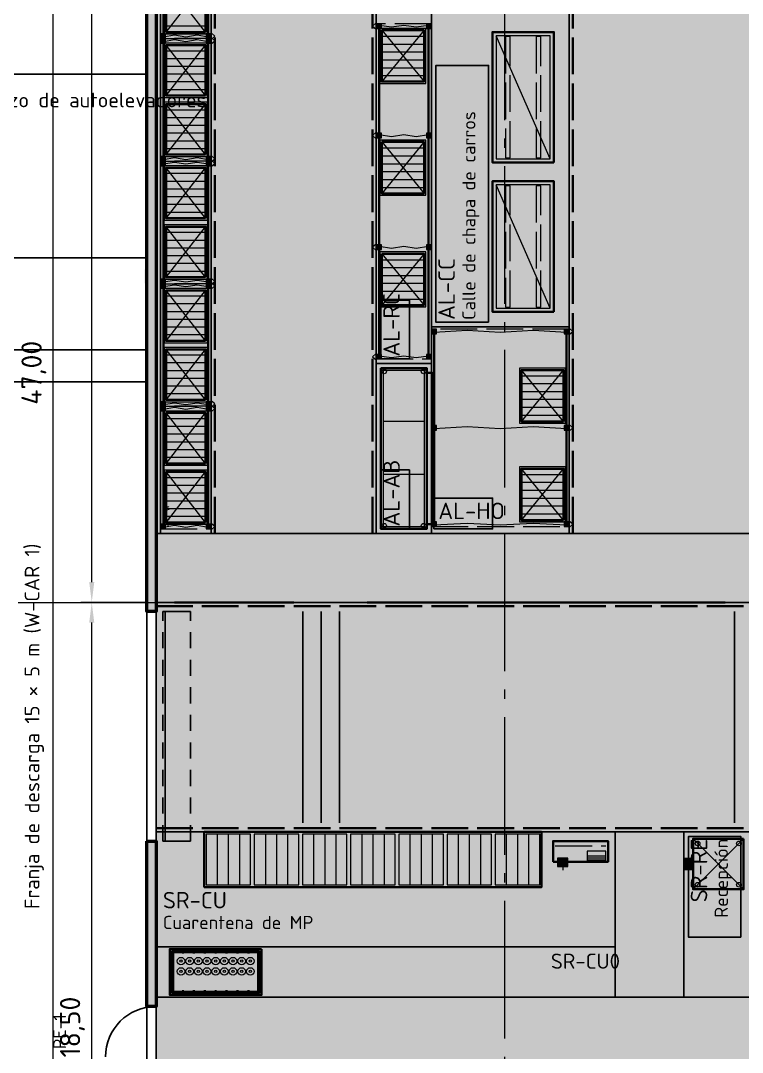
# Model space of a CAD drawing. Header units: millimetres. Extents: x 0 to 1189, y 0 to 841.
# Drawn here: x 157.3 to 235.9, y 428 to 540.3 of the extents above; entities that cross this region are included whole.
import ezdxf
from ezdxf.enums import TextEntityAlignment as Align

# ---------------------------------------------------------------- set-up
doc = ezdxf.new("R2010")
doc.units = ezdxf.units.MM
doc.linetypes.add('IRAM-E-TRAZOS', pattern=[5, 4, -1])
doc.linetypes.add('IRAM-F-TRAZO-PUNTO', pattern=[20, 15, -2, 1, -2])
for name, color, linetype, lineweight in [('A-ABERTURA', 7, 'CONTINUOUS', 25), ('A-COLUMNA', 7, 'CONTINUOUS', 50), ('A-COTA', 7, 'CONTINUOUS', 18), ('A-EJE', 1, 'IRAM-F-TRAZO-PUNTO', 18), ('A-EQUIPO-FINO', 8, 'CONTINUOUS', 13), ('A-EQUIPO-OCULTO', 8, 'IRAM-E-TRAZOS', 13), ('A-EQUIPO-RELLENO', 9, 'CONTINUOUS', 13), ('A-EXTERIOR', 8, 'CONTINUOUS', 25), ('A-MURO', 7, 'CONTINUOUS', 50), ('A-RELLENO', 9, 'CONTINUOUS', 13), ('A-SECTOR', 1, 'CONTINUOUS', 25), ('A-SECTOR-TXT', 1, 'CONTINUOUS', 25), ('A-SEGURIDAD', 1, 'IRAM-E-TRAZOS', 18), ('A-TEXTO', 7, 'CONTINUOUS', 18)]:
    doc.layers.add(name, color=color, linetype=linetype, lineweight=lineweight)
for name, color, linetype, lineweight, true_color in [('A-DEFENSA', 2, 'CONTINUOUS', 35, 0xe6b400), ('A-EQUIPO', 30, 'CONTINUOUS', 35, 0xe67800), ('A-PASILLO', 2, 'IRAM-E-TRAZOS', 35, 0xd7a500), ('A-SENDA', 2, 'CONTINUOUS', 25, 0xd7a500), ('A-ZONA-LOG', 5, 'IRAM-F-TRAZO-PUNTO', 25, 0x285ac8)]:
    doc.layers.add(name, color=color, linetype=linetype, lineweight=lineweight, true_color=true_color)
doc.styles.add('ISO3098', font='isocpeur.ttf')
doc.dimstyles.new('FLAMA-IRAM', dxfattribs={"dimtxt": 3.5, "dimasz": 3.5, "dimexe": 2, "dimexo": 1.5, "dimgap": 1, "dimtad": 1, "dimdec": 1, "dimtxsty": 'ISO3098', "dimblk": 'IRAM_FLECHA', "dimblk1": 'IRAM_FLECHA', "dimblk2": 'IRAM_FLECHA', "dimcen": 2.5, "dimclrd": 3, "dimclre": 3, "dimclrt": 3, "dimazin": 3, "dimtfac": 1, "dimtmove": 0, "dimatfit": 3, "dimlwd": 18, "dimlwe": 18})

# ---------------------------------------------------------------- blocks, each defined once
blk = doc.blocks.new('IRAM_FLECHA')
blk.add_solid([(0, 0), (-1, 0.125), (-1, -0.125)])

msp = doc.modelspace()

# ---------------------------------------------------------------- hatches: boundary and pattern name
at = {"layer": 'A-ABERTURA', "true_color": 0x3c3c3c}
h = msp.add_hatch(color=7, dxfattribs=at)
h.dxf.hatch_style = 1
h.paths.add_polyline_path([(173, 476), (173, 477.25), (171, 477.25), (171, 476)])
h = msp.add_hatch(color=7, dxfattribs=at)
h.dxf.hatch_style = 1
h.paths.add_polyline_path([(173, 451), (173, 449.75), (171, 449.75), (171, 451)])
at = {"layer": 'A-COLUMNA', "true_color": 0x000000}
h = msp.add_hatch(color=7, dxfattribs=at)
h.dxf.hatch_style = 1
h.paths.add_polyline_path([(170.75, 511.75), (172.25, 511.75), (172.25, 513.25), (170.75, 513.25)])
h = msp.add_hatch(color=7, dxfattribs=at)
h.dxf.hatch_style = 1
h.paths.add_polyline_path([(171, 476), (173, 476), (173, 478), (171, 478)])
h = msp.add_hatch(color=7, dxfattribs=at)
h.dxf.hatch_style = 1
h.paths.add_polyline_path([(209, 476), (211, 476), (211, 478), (209, 478)])
at = {"layer": 'A-EQUIPO-RELLENO', "true_color": 0xeedec0}
h = msp.add_hatch(color=7, dxfattribs=at)
h.dxf.hatch_style = 1
h.paths.add_polyline_path([(177.6, 538.9), (177.6, 544.8), (172.9, 544.8), (172.9, 538.9)])
at = {"layer": 'A-EQUIPO-RELLENO', "true_color": 0x969ba0}
h = msp.add_hatch(color=7, dxfattribs=at)
h.dxf.hatch_style = 1
h.paths.add_polyline_path([(196.05, 540), (196.05, 539.5), (196.55, 539.5), (196.55, 540)])
at = {"layer": 'A-EQUIPO-RELLENO', "true_color": 0xeedec0}
h = msp.add_hatch(color=7, dxfattribs=at)
h.dxf.hatch_style = 1
h.paths.add_polyline_path([(196.4, 539.5), (196.4, 533.5), (201.4, 533.5), (201.4, 539.5)])
at = {"layer": 'A-EQUIPO-RELLENO', "true_color": 0x969ba0}
h = msp.add_hatch(color=7, dxfattribs=at)
h.dxf.hatch_style = 1
h.paths.add_polyline_path([(201.45, 540), (201.45, 539.5), (201.95, 539.5), (201.95, 540)])
h = msp.add_hatch(color=7, dxfattribs=at)
h.dxf.hatch_style = 1
h.paths.add_polyline_path([(173.05, 538.4), (173.05, 538.9), (172.55, 538.9), (172.55, 538.4)])
h = msp.add_hatch(color=7, dxfattribs=at)
h.dxf.hatch_style = 1
h.paths.add_polyline_path([(173.05, 537.9), (173.05, 538.4), (172.55, 538.4), (172.55, 537.9)])
h = msp.add_hatch(color=7, dxfattribs=at)
h.dxf.hatch_style = 1
h.paths.add_polyline_path([(177.95, 538.4), (177.95, 538.9), (177.45, 538.9), (177.45, 538.4)])
h = msp.add_hatch(color=7, dxfattribs=at)
h.dxf.hatch_style = 1
h.paths.add_polyline_path([(177.95, 537.9), (177.95, 538.4), (177.45, 538.4), (177.45, 537.9)])
at = {"layer": 'A-EQUIPO-RELLENO', "true_color": 0xe8ecf2}
h = msp.add_hatch(color=7, dxfattribs=at)
h.dxf.hatch_style = 1
h.paths.add_polyline_path([(215.35, 524.9), (215.35, 539.1), (208.65, 539.1), (208.65, 524.9)])
at = {"layer": 'A-EQUIPO-RELLENO', "true_color": 0xeedec0}
h = msp.add_hatch(color=7, dxfattribs=at)
h.dxf.hatch_style = 1
h.paths.add_polyline_path([(177.6, 531.975), (177.6, 537.875), (172.9, 537.875), (172.9, 531.975)])
h = msp.add_hatch(color=7, dxfattribs=at)
h.dxf.hatch_style = 1
h.paths.add_polyline_path([(177.6, 525.55), (177.6, 531.45), (172.9, 531.45), (172.9, 525.55)])
at = {"layer": 'A-EQUIPO-RELLENO', "true_color": 0x969ba0}
h = msp.add_hatch(color=7, dxfattribs=at)
h.dxf.hatch_style = 1
h.paths.add_polyline_path([(196.05, 528.083), (196.05, 527.583), (196.55, 527.583), (196.55, 528.083)])
h = msp.add_hatch(color=7, dxfattribs=at)
h.dxf.hatch_style = 1
h.paths.add_polyline_path([(201.45, 528.083), (201.45, 527.583), (201.95, 527.583), (201.95, 528.083)])
at = {"layer": 'A-EQUIPO-RELLENO', "true_color": 0xeedec0}
h = msp.add_hatch(color=7, dxfattribs=at)
h.dxf.hatch_style = 1
h.paths.add_polyline_path([(196.4, 527.333), (196.4, 521.333), (201.4, 521.333), (201.4, 527.333)])
at = {"layer": 'A-EQUIPO-RELLENO', "true_color": 0x969ba0}
h = msp.add_hatch(color=7, dxfattribs=at)
h.dxf.hatch_style = 1
h.paths.add_polyline_path([(173.05, 525.05), (173.05, 525.55), (172.55, 525.55), (172.55, 525.05)])
h = msp.add_hatch(color=7, dxfattribs=at)
h.dxf.hatch_style = 1
h.paths.add_polyline_path([(173.05, 524.55), (173.05, 525.05), (172.55, 525.05), (172.55, 524.55)])
h = msp.add_hatch(color=7, dxfattribs=at)
h.dxf.hatch_style = 1
h.paths.add_polyline_path([(177.95, 525.05), (177.95, 525.55), (177.45, 525.55), (177.45, 525.05)])
h = msp.add_hatch(color=7, dxfattribs=at)
h.dxf.hatch_style = 1
h.paths.add_polyline_path([(177.95, 524.55), (177.95, 525.05), (177.45, 525.05), (177.45, 524.55)])
at = {"layer": 'A-EQUIPO-RELLENO', "true_color": 0xeedec0}
h = msp.add_hatch(color=7, dxfattribs=at)
h.dxf.hatch_style = 1
h.paths.add_polyline_path([(177.6, 518.625), (177.6, 524.525), (172.9, 524.525), (172.9, 518.625)])
at = {"layer": 'A-EQUIPO-RELLENO', "true_color": 0xe8ecf2}
h = msp.add_hatch(color=7, dxfattribs=at)
h.dxf.hatch_style = 1
h.paths.add_polyline_path([(215.35, 508.65), (215.35, 522.85), (208.65, 522.85), (208.65, 508.65)])
at = {"layer": 'A-EQUIPO-RELLENO', "true_color": 0xeedec0}
h = msp.add_hatch(color=7, dxfattribs=at)
h.dxf.hatch_style = 1
h.paths.add_polyline_path([(177.6, 512.2), (177.6, 518.1), (172.9, 518.1), (172.9, 512.2)])
at = {"layer": 'A-EQUIPO-RELLENO', "true_color": 0x969ba0}
h = msp.add_hatch(color=7, dxfattribs=at)
h.dxf.hatch_style = 1
h.paths.add_polyline_path([(196.05, 515.917), (196.05, 515.417), (196.55, 515.417), (196.55, 515.917)])
h = msp.add_hatch(color=7, dxfattribs=at)
h.dxf.hatch_style = 1
h.paths.add_polyline_path([(201.45, 515.917), (201.45, 515.417), (201.95, 515.417), (201.95, 515.917)])
at = {"layer": 'A-EQUIPO-RELLENO', "true_color": 0xeedec0}
h = msp.add_hatch(color=7, dxfattribs=at)
h.dxf.hatch_style = 1
h.paths.add_polyline_path([(196.4, 515.167), (196.4, 509.167), (201.4, 509.167), (201.4, 515.167)])
at = {"layer": 'A-EQUIPO-RELLENO', "true_color": 0x969ba0}
h = msp.add_hatch(color=7, dxfattribs=at)
h.dxf.hatch_style = 1
h.paths.add_polyline_path([(173.05, 511.7), (173.05, 512.2), (172.55, 512.2), (172.55, 511.7)])
h = msp.add_hatch(color=7, dxfattribs=at)
h.dxf.hatch_style = 1
h.paths.add_polyline_path([(173.05, 511.2), (173.05, 511.7), (172.55, 511.7), (172.55, 511.2)])
at = {"layer": 'A-EQUIPO-RELLENO', "true_color": 0xeedec0}
h = msp.add_hatch(color=7, dxfattribs=at)
h.dxf.hatch_style = 1
h.paths.add_polyline_path([(177.6, 505.275), (177.6, 511.175), (172.9, 511.175), (172.9, 505.275)])
at = {"layer": 'A-EQUIPO-RELLENO', "true_color": 0x969ba0}
h = msp.add_hatch(color=7, dxfattribs=at)
h.dxf.hatch_style = 1
h.paths.add_polyline_path([(177.95, 511.7), (177.95, 512.2), (177.45, 512.2), (177.45, 511.7)])
h = msp.add_hatch(color=7, dxfattribs=at)
h.dxf.hatch_style = 1
h.paths.add_polyline_path([(177.95, 511.2), (177.95, 511.7), (177.45, 511.7), (177.45, 511.2)])
h = msp.add_hatch(color=7, dxfattribs=at)
h.dxf.hatch_style = 1
h.paths.add_polyline_path([(202.55, 506.25), (202.55, 506.75), (202.05, 506.75), (202.05, 506.25)])
h = msp.add_hatch(color=7, dxfattribs=at)
h.dxf.hatch_style = 1
h.paths.add_polyline_path([(216.95, 506.25), (216.95, 506.75), (216.45, 506.75), (216.45, 506.25)])
at = {"layer": 'A-EQUIPO-RELLENO', "true_color": 0xeedec0}
h = msp.add_hatch(color=7, dxfattribs=at)
h.dxf.hatch_style = 1
h.paths.add_polyline_path([(177.6, 498.85), (177.6, 504.75), (172.9, 504.75), (172.9, 498.85)])
at = {"layer": 'A-EQUIPO-RELLENO', "true_color": 0x969ba0}
h = msp.add_hatch(color=7, dxfattribs=at)
h.dxf.hatch_style = 1
h.paths.add_polyline_path([(196.05, 504), (196.05, 503.5), (196.55, 503.5), (196.55, 504)])
h = msp.add_hatch(color=7, dxfattribs=at)
h.dxf.hatch_style = 1
h.paths.add_polyline_path([(201.45, 504), (201.45, 503.5), (201.95, 503.5), (201.95, 504)])
at = {"layer": 'A-EQUIPO-RELLENO', "true_color": 0xeeeeee}
h = msp.add_hatch(color=7, dxfattribs=at)
h.dxf.hatch_style = 1
h.paths.add_polyline_path([(196.5, 502.5), (196.5, 485), (201.5, 485), (201.5, 502.5)])
at = {"layer": 'A-EQUIPO-RELLENO', "true_color": 0xeedec0}
h = msp.add_hatch(color=7, dxfattribs=at)
h.dxf.hatch_style = 1
h.paths.add_polyline_path([(216.6, 496.5), (216.6, 502.5), (211.6, 502.5), (211.6, 496.5)])
at = {"layer": 'A-EQUIPO-RELLENO', "true_color": 0x969ba0}
h = msp.add_hatch(color=7, dxfattribs=at)
h.dxf.hatch_style = 1
h.paths.add_polyline_path([(173.05, 498.35), (173.05, 498.85), (172.55, 498.85), (172.55, 498.35)])
h = msp.add_hatch(color=7, dxfattribs=at)
h.dxf.hatch_style = 1
h.paths.add_polyline_path([(177.95, 498.35), (177.95, 498.85), (177.45, 498.85), (177.45, 498.35)])
h = msp.add_hatch(color=7, dxfattribs=at)
h.dxf.hatch_style = 1
h.paths.add_polyline_path([(173.05, 497.85), (173.05, 498.35), (172.55, 498.35), (172.55, 497.85)])
at = {"layer": 'A-EQUIPO-RELLENO', "true_color": 0xeedec0}
h = msp.add_hatch(color=7, dxfattribs=at)
h.dxf.hatch_style = 1
h.paths.add_polyline_path([(177.6, 491.925), (177.6, 497.825), (172.9, 497.825), (172.9, 491.925)])
at = {"layer": 'A-EQUIPO-RELLENO', "true_color": 0x969ba0}
h = msp.add_hatch(color=7, dxfattribs=at)
h.dxf.hatch_style = 1
h.paths.add_polyline_path([(177.95, 497.85), (177.95, 498.35), (177.45, 498.35), (177.45, 497.85)])
h = msp.add_hatch(color=7, dxfattribs=at)
h.dxf.hatch_style = 1
h.paths.add_polyline_path([(202.55, 495.75), (202.55, 496.25), (202.05, 496.25), (202.05, 495.75)])
h = msp.add_hatch(color=7, dxfattribs=at)
h.dxf.hatch_style = 1
h.paths.add_polyline_path([(216.95, 495.75), (216.95, 496.25), (216.45, 496.25), (216.45, 495.75)])
at = {"layer": 'A-EQUIPO-RELLENO', "true_color": 0xeedec0}
h = msp.add_hatch(color=7, dxfattribs=at)
h.dxf.hatch_style = 1
h.paths.add_polyline_path([(177.6, 485.5), (177.6, 491.4), (172.9, 491.4), (172.9, 485.5)])
h = msp.add_hatch(color=7, dxfattribs=at)
h.dxf.hatch_style = 1
h.paths.add_polyline_path([(216.6, 485.75), (216.6, 491.75), (211.6, 491.75), (211.6, 485.75)])
at = {"layer": 'A-EQUIPO-RELLENO', "true_color": 0x969ba0}
h = msp.add_hatch(color=7, dxfattribs=at)
h.dxf.hatch_style = 1
h.paths.add_polyline_path([(173.05, 485), (173.05, 485.5), (172.55, 485.5), (172.55, 485)])
h = msp.add_hatch(color=7, dxfattribs=at)
h.dxf.hatch_style = 1
h.paths.add_polyline_path([(177.95, 485), (177.95, 485.5), (177.45, 485.5), (177.45, 485)])
h = msp.add_hatch(color=7, dxfattribs=at)
h.dxf.hatch_style = 1
h.paths.add_polyline_path([(202.55, 485.25), (202.55, 485.75), (202.05, 485.75), (202.05, 485.25)])
h = msp.add_hatch(color=7, dxfattribs=at)
h.dxf.hatch_style = 1
h.paths.add_polyline_path([(216.95, 485.25), (216.95, 485.75), (216.45, 485.75), (216.45, 485.25)])
at = {"layer": 'A-EQUIPO-RELLENO', "true_color": 0xeedec0}
h = msp.add_hatch(color=7, dxfattribs=at)
h.dxf.hatch_style = 1
h.paths.add_polyline_path([(182.3, 451.75), (177.45, 451.75), (177.45, 446.25), (182.3, 446.25)])
h = msp.add_hatch(color=7, dxfattribs=at)
h.dxf.hatch_style = 1
h.paths.add_polyline_path([(187.55, 451.75), (182.7, 451.75), (182.7, 446.25), (187.55, 446.25)])
h = msp.add_hatch(color=7, dxfattribs=at)
h.dxf.hatch_style = 1
h.paths.add_polyline_path([(192.8, 451.75), (187.95, 451.75), (187.95, 446.25), (192.8, 446.25)])
h = msp.add_hatch(color=7, dxfattribs=at)
h.dxf.hatch_style = 1
h.paths.add_polyline_path([(198.05, 451.75), (193.2, 451.75), (193.2, 446.25), (198.05, 446.25)])
h = msp.add_hatch(color=7, dxfattribs=at)
h.dxf.hatch_style = 1
h.paths.add_polyline_path([(203.3, 451.75), (198.45, 451.75), (198.45, 446.25), (203.3, 446.25)])
h = msp.add_hatch(color=7, dxfattribs=at)
h.dxf.hatch_style = 1
h.paths.add_polyline_path([(208.55, 451.75), (203.7, 451.75), (203.7, 446.25), (208.55, 446.25)])
h = msp.add_hatch(color=7, dxfattribs=at)
h.dxf.hatch_style = 1
h.paths.add_polyline_path([(213.8, 451.75), (208.95, 451.75), (208.95, 446.25), (213.8, 446.25)])
h = msp.add_hatch(color=7, dxfattribs=at)
h.dxf.hatch_style = 1
h.paths.add_polyline_path([(215.25, 448.75), (221.25, 448.75), (221.25, 451), (215.25, 451)])
at = {"layer": 'A-EQUIPO-RELLENO', "true_color": 0xeeeeee}
h = msp.add_hatch(color=7, dxfattribs=at)
h.dxf.hatch_style = 1
h.paths.add_polyline_path([(236, 451.25), (230.5, 451.25), (230.5, 445.75), (236, 445.75)])
at = {"layer": 'A-EQUIPO-RELLENO', "true_color": 0xcdd0d4}
h = msp.add_hatch(color=7, dxfattribs=at)
h.dxf.hatch_style = 1
h.paths.add_polyline_path([(215.75, 448.25), (216.85, 448.25), (216.85, 449.15), (215.75, 449.15)])
h = msp.add_hatch(color=7, dxfattribs=at)
h.dxf.hatch_style = 1
h.paths.add_polyline_path([(230.5, 449.1), (229.5, 449.1), (229.5, 447.9), (230.5, 447.9)])
at = {"layer": 'A-EQUIPO-RELLENO', "true_color": 0xf5f5f5}
h = msp.add_hatch(color=7, dxfattribs=at)
h.dxf.hatch_style = 1
h.paths.add_polyline_path([(183.5, 439.25), (173.5, 439.25), (173.5, 434.25), (183.5, 434.25)])
at = {"layer": 'A-EQUIPO-RELLENO', "true_color": 0x969ba0}
h = msp.add_hatch(color=7, dxfattribs=at)
h.dxf.hatch_style = 1
h.paths.add_polyline_path([(173.93, 439.03), (173.72, 439.03), (173.72, 438.82), (173.93, 438.82)])
h = msp.add_hatch(color=7, dxfattribs=at)
h.dxf.hatch_style = 1
h.paths.add_polyline_path([(173.93, 439.03), (173.72, 439.03), (173.72, 438.82), (173.93, 438.82)])
h = msp.add_hatch(color=7, dxfattribs=at)
h.dxf.hatch_style = 1
h.paths.add_polyline_path([(175.042, 439.03), (174.833, 439.03), (174.833, 438.82), (175.042, 438.82)])
h = msp.add_hatch(color=7, dxfattribs=at)
h.dxf.hatch_style = 1
h.paths.add_polyline_path([(176.23, 439.03), (176.02, 439.03), (176.02, 438.82), (176.23, 438.82)])
h = msp.add_hatch(color=7, dxfattribs=at)
h.dxf.hatch_style = 1
h.paths.add_polyline_path([(177.418, 439.03), (177.207, 439.03), (177.207, 438.82), (177.418, 438.82)])
h = msp.add_hatch(color=7, dxfattribs=at)
h.dxf.hatch_style = 1
h.paths.add_polyline_path([(178.605, 439.03), (178.395, 439.03), (178.395, 438.82), (178.605, 438.82)])
h = msp.add_hatch(color=7, dxfattribs=at)
h.dxf.hatch_style = 1
h.paths.add_polyline_path([(179.792, 439.03), (179.583, 439.03), (179.583, 438.82), (179.792, 438.82)])
h = msp.add_hatch(color=7, dxfattribs=at)
h.dxf.hatch_style = 1
h.paths.add_polyline_path([(180.98, 439.03), (180.77, 439.03), (180.77, 438.82), (180.98, 438.82)])
h = msp.add_hatch(color=7, dxfattribs=at)
h.dxf.hatch_style = 1
h.paths.add_polyline_path([(182.167, 439.03), (181.957, 439.03), (181.957, 438.82), (182.167, 438.82)])
h = msp.add_hatch(color=7, dxfattribs=at)
h.dxf.hatch_style = 1
h.paths.add_polyline_path([(183.28, 439.03), (183.07, 439.03), (183.07, 438.82), (183.28, 438.82)])
h = msp.add_hatch(color=7, dxfattribs=at)
h.dxf.hatch_style = 1
h.paths.add_polyline_path([(183.28, 439.03), (183.07, 439.03), (183.07, 438.82), (183.28, 438.82)])
h = msp.add_hatch(color=7, dxfattribs=at)
h.dxf.hatch_style = 1
h.paths.add_polyline_path([(173.93, 437.98), (173.72, 437.98), (173.72, 437.77), (173.93, 437.77)])
h = msp.add_hatch(color=7, dxfattribs=at)
h.dxf.hatch_style = 1
h.paths.add_polyline_path([(183.28, 437.98), (183.07, 437.98), (183.07, 437.77), (183.28, 437.77)])
h = msp.add_hatch(color=7, dxfattribs=at)
h.dxf.hatch_style = 1
h.paths.add_polyline_path([(173.93, 436.855), (173.72, 436.855), (173.72, 436.645), (173.93, 436.645)])
h = msp.add_hatch(color=7, dxfattribs=at)
h.dxf.hatch_style = 1
h.paths.add_polyline_path([(183.28, 436.855), (183.07, 436.855), (183.07, 436.645), (183.28, 436.645)])
h = msp.add_hatch(color=7, dxfattribs=at)
h.dxf.hatch_style = 1
h.paths.add_polyline_path([(173.93, 435.73), (173.72, 435.73), (173.72, 435.52), (173.93, 435.52)])
h = msp.add_hatch(color=7, dxfattribs=at)
h.dxf.hatch_style = 1
h.paths.add_polyline_path([(183.28, 435.73), (183.07, 435.73), (183.07, 435.52), (183.28, 435.52)])
h = msp.add_hatch(color=7, dxfattribs=at)
h.dxf.hatch_style = 1
h.paths.add_polyline_path([(173.93, 434.68), (173.72, 434.68), (173.72, 434.47), (173.93, 434.47)])
h = msp.add_hatch(color=7, dxfattribs=at)
h.dxf.hatch_style = 1
h.paths.add_polyline_path([(173.93, 434.68), (173.72, 434.68), (173.72, 434.47), (173.93, 434.47)])
h = msp.add_hatch(color=7, dxfattribs=at)
h.dxf.hatch_style = 1
h.paths.add_polyline_path([(175.042, 434.68), (174.833, 434.68), (174.833, 434.47), (175.042, 434.47)])
h = msp.add_hatch(color=7, dxfattribs=at)
h.dxf.hatch_style = 1
h.paths.add_polyline_path([(176.23, 434.68), (176.02, 434.68), (176.02, 434.47), (176.23, 434.47)])
h = msp.add_hatch(color=7, dxfattribs=at)
h.dxf.hatch_style = 1
h.paths.add_polyline_path([(177.418, 434.68), (177.207, 434.68), (177.207, 434.47), (177.418, 434.47)])
h = msp.add_hatch(color=7, dxfattribs=at)
h.dxf.hatch_style = 1
h.paths.add_polyline_path([(178.605, 434.68), (178.395, 434.68), (178.395, 434.47), (178.605, 434.47)])
h = msp.add_hatch(color=7, dxfattribs=at)
h.dxf.hatch_style = 1
h.paths.add_polyline_path([(179.792, 434.68), (179.583, 434.68), (179.583, 434.47), (179.792, 434.47)])
h = msp.add_hatch(color=7, dxfattribs=at)
h.dxf.hatch_style = 1
h.paths.add_polyline_path([(180.98, 434.68), (180.77, 434.68), (180.77, 434.47), (180.98, 434.47)])
h = msp.add_hatch(color=7, dxfattribs=at)
h.dxf.hatch_style = 1
h.paths.add_polyline_path([(182.167, 434.68), (181.957, 434.68), (181.957, 434.47), (182.167, 434.47)])
h = msp.add_hatch(color=7, dxfattribs=at)
h.dxf.hatch_style = 1
h.paths.add_polyline_path([(183.28, 434.68), (183.07, 434.68), (183.07, 434.47), (183.28, 434.47)])
h = msp.add_hatch(color=7, dxfattribs=at)
h.dxf.hatch_style = 1
h.paths.add_polyline_path([(183.28, 434.68), (183.07, 434.68), (183.07, 434.47), (183.28, 434.47)])
at = {"layer": 'A-MURO', "true_color": 0x464646}
h = msp.add_hatch(color=7, dxfattribs=at)
h.dxf.hatch_style = 1
h.paths.add_polyline_path([(187, 620.5), (187, 619.5), (172, 619.5), (172, 476), (171, 476), (171, 620.5)])
h = msp.add_hatch(color=7, dxfattribs=at)
h.dxf.hatch_style = 1
h.paths.add_polyline_path([(171, 451), (172, 451), (172, 433), (171, 433)])
at = {"layer": 'A-RELLENO', "true_color": 0xcde1f5}
h = msp.add_hatch(color=7, dxfattribs=at)
h.dxf.hatch_style = 1
h.paths.add_polyline_path([(172, 484.5), (172.5, 484.5), (172.5, 619.5), (172, 619.5)])
h = msp.add_hatch(color=7, dxfattribs=at)
h.dxf.hatch_style = 1
h.paths.add_polyline_path([(172.5, 484.5), (178, 484.5), (178, 619.5), (172.5, 619.5)])
at = {"layer": 'A-RELLENO', "true_color": 0xe2e2e2}
h = msp.add_hatch(color=7, dxfattribs=at)
h.dxf.hatch_style = 1
h.paths.add_polyline_path([(178, 484.5), (196, 484.5), (196, 619.5), (178, 619.5)])
h = msp.add_hatch(color=7, dxfattribs=at)
h.dxf.hatch_style = 1
h.paths.add_polyline_path([(217, 484.5), (242, 484.5), (242, 619.5), (217, 619.5)])
at = {"layer": 'A-RELLENO', "true_color": 0xcde1f5}
h = msp.add_hatch(color=7, dxfattribs=at)
h.dxf.hatch_style = 1
h.paths.add_polyline_path([(196, 503), (202, 503), (202, 565.25), (196, 565.25)])
h = msp.add_hatch(color=7, dxfattribs=at)
h.dxf.hatch_style = 1
h.paths.add_polyline_path([(202, 507), (217, 507), (217, 556), (202, 556)])
h = msp.add_hatch(color=7, dxfattribs=at)
h.dxf.hatch_style = 1
h.paths.add_polyline_path([(202, 484.5), (217, 484.5), (217, 507), (202, 507)])
h = msp.add_hatch(color=7, dxfattribs=at)
h.dxf.hatch_style = 1
h.paths.add_polyline_path([(196, 484.5), (202, 484.5), (202, 503), (196, 503)])
at = {"layer": 'A-RELLENO', "true_color": 0xfff4b4}
h = msp.add_hatch(color=7, dxfattribs=at)
h.dxf.hatch_style = 1
h.paths.add_polyline_path([(172, 477), (552, 477), (552, 484.5), (172, 484.5)])
at = {"layer": 'A-RELLENO', "true_color": 0xe2e2e2}
h = msp.add_hatch(color=7, dxfattribs=at)
h.dxf.hatch_style = 1
h.paths.add_polyline_path([(172, 452), (552, 452), (552, 477), (172, 477)])
at = {"layer": 'A-RELLENO', "true_color": 0xcde1f5}
h = msp.add_hatch(color=7, dxfattribs=at)
h.dxf.hatch_style = 1
h.paths.add_polyline_path([(172, 439.5), (222, 439.5), (222, 452), (172, 452)])
at = {"layer": 'A-RELLENO', "true_color": 0xfff4b4}
h = msp.add_hatch(color=7, dxfattribs=at)
h.dxf.hatch_style = 1
h.paths.add_polyline_path([(222, 434), (229.5, 434), (229.5, 452), (222, 452)])
at = {"layer": 'A-RELLENO', "true_color": 0xcde1f5}
h = msp.add_hatch(color=7, dxfattribs=at)
h.dxf.hatch_style = 1
h.paths.add_polyline_path([(229.5, 434), (237, 434), (237, 452), (229.5, 452)])
h = msp.add_hatch(color=7, dxfattribs=at)
h.dxf.hatch_style = 1
h.paths.add_polyline_path([(172, 434), (222, 434), (222, 439.5), (172, 439.5)])
at = {"layer": 'A-RELLENO', "true_color": 0xfff4b4}
h = msp.add_hatch(color=7, dxfattribs=at)
h.dxf.hatch_style = 1
h.paths.add_polyline_path([(172, 426.5), (295.5, 426.5), (295.5, 434), (172, 434)])
at = {"layer": 'A-SECTOR-TXT', "true_color": 0xffffff}
h = msp.add_hatch(color=7, dxfattribs=at)
h.dxf.hatch_style = 1
h.paths.add_polyline_path([(208.22, 507.5), (208.22, 535.466), (202.5, 535.466), (202.5, 507.5)])
h = msp.add_hatch(color=7, dxfattribs=at)
h.dxf.hatch_style = 1
h.paths.add_polyline_path([(199.61, 503.5), (199.61, 509.92), (196.5, 509.92), (196.5, 503.5)])
h = msp.add_hatch(color=7, dxfattribs=at)
h.dxf.hatch_style = 1
h.paths.add_polyline_path([(199.61, 485), (199.61, 491.42), (196.5, 491.42), (196.5, 485)])
h = msp.add_hatch(color=7, dxfattribs=at)
h.dxf.hatch_style = 1
h.paths.add_polyline_path([(202.25, 485), (208.67, 485), (208.67, 488.36), (202.25, 488.36)])
h = msp.add_hatch(color=7, dxfattribs=at)
h.dxf.hatch_style = 1
h.paths.add_polyline_path([(235.72, 440.544), (235.72, 451.5), (230, 451.5), (230, 440.544)])

# ---------------------------------------------------------------- linework, layer by layer
at = {"layer": 'A-ABERTURA'}
for p, q in [((172, 451), (172, 476)), ((172.75, 475), (172.75, 476)), ((172.75, 476), (175.75, 476)), ((173, 451), (173, 476)), ((175.75, 475), (175.75, 476)), ((172.75, 472), (172.75, 473.75)), ((175.75, 472), (175.75, 473.75)), ((172.75, 469), (172.75, 470.75)), ((175.75, 469), (175.75, 470.75)), ((172.75, 466), (172.75, 467.75)), ((175.75, 466), (175.75, 467.75)), ((172.75, 463), (172.75, 464.75)), ((175.75, 463), (175.75, 464.75)), ((172.75, 460), (172.75, 461.75)), ((175.75, 460), (175.75, 461.75)), ((172.75, 457), (172.75, 458.75)), ((175.75, 457), (175.75, 458.75)), ((172.75, 454), (172.75, 455.75)), ((175.75, 454), (175.75, 455.75)), ((172.75, 451), (172.75, 452.75)), ((175.75, 451), (175.75, 452.75)), ((172.75, 451), (175.75, 451))]:
    msp.add_line(p, q, dxfattribs=at)
msp.add_arc((172, 427.5), 5.5, 90, 180, dxfattribs=at)
at = {"layer": 'A-DEFENSA'}
for p, q in [((174, 477), (187, 477)), ((195, 477), (234, 477))]:
    msp.add_line(p, q, dxfattribs=at)
at = {"layer": 'A-EJE'}
for p, q in [((172, 369.5), (172, 622.5)), ((210, 369.5), (210, 622.5)), ((157, 477), (567, 477))]:
    msp.add_line(p, q, dxfattribs=at)
at = {"layer": 'A-EQUIPO'}
for p, q in [((172.8, 538.4), (172.8, 551.75)), ((177.7, 538.4), (177.7, 551.75)), ((196.3, 540), (196.3, 503.5)), ((201.7, 540), (201.7, 503.5)), ((172.8, 525.05), (172.8, 538.4)), ((177.7, 525.05), (177.7, 538.4)), ((172.8, 511.7), (172.8, 525.05)), ((177.7, 511.7), (177.7, 525.05)), ((172.8, 498.35), (172.8, 511.7)), ((177.7, 498.35), (177.7, 511.7)), ((202.3, 485.25), (202.3, 506.75)), ((216.7, 485.25), (216.7, 506.75)), ((172.8, 485), (172.8, 498.35)), ((177.7, 485), (177.7, 498.35))]:
    msp.add_line(p, q, dxfattribs=at)
for points in [[(177.4, 539.1), (177.4, 544.6), (173.1, 544.6), (173.1, 539.1)], [(196.6, 539.3), (196.6, 533.7), (201.2, 533.7), (201.2, 539.3)], [(215.35, 524.9), (215.35, 539.1), (208.65, 539.1), (208.65, 524.9)], [(177.4, 532.175), (177.4, 537.675), (173.1, 537.675), (173.1, 532.175)], [(177.4, 525.75), (177.4, 531.25), (173.1, 531.25), (173.1, 525.75)], [(196.6, 527.133), (196.6, 521.533), (201.2, 521.533), (201.2, 527.133)], [(177.4, 518.825), (177.4, 524.325), (173.1, 524.325), (173.1, 518.825)], [(215.35, 508.65), (215.35, 522.85), (208.65, 522.85), (208.65, 508.65)], [(177.4, 512.4), (177.4, 517.9), (173.1, 517.9), (173.1, 512.4)], [(196.6, 514.967), (196.6, 509.367), (201.2, 509.367), (201.2, 514.967)], [(177.4, 505.475), (177.4, 510.975), (173.1, 510.975), (173.1, 505.475)], [(177.4, 499.05), (177.4, 504.55), (173.1, 504.55), (173.1, 499.05)], [(196.5, 502.5), (196.5, 485), (201.5, 485), (201.5, 502.5)], [(216.4, 496.7), (216.4, 502.3), (211.8, 502.3), (211.8, 496.7)], [(177.4, 492.125), (177.4, 497.625), (173.1, 497.625), (173.1, 492.125)], [(177.4, 485.7), (177.4, 491.2), (173.1, 491.2), (173.1, 485.7)], [(216.4, 485.95), (216.4, 491.55), (211.8, 491.55), (211.8, 485.95)], [(214, 452), (177.25, 452), (177.25, 446), (214, 446)], [(215.25, 448.75), (221.25, 448.75), (221.25, 451), (215.25, 451)], [(236, 451.25), (230.5, 451.25), (230.5, 445.75), (236, 445.75)], [(183.5, 439.25), (173.5, 439.25), (173.5, 434.25), (183.5, 434.25)], [(183.25, 439), (173.75, 439), (173.75, 434.5), (183.25, 434.5)]]:
    msp.add_lwpolyline(points, close=True, dxfattribs=at)
msp.add_lwpolyline([(201.5, 502), (202.1, 502), (202.1, 485.5), (201.5, 485.5)], dxfattribs=at)
at = {"layer": 'A-EQUIPO-FINO'}
for p, q in [((177.4, 539.1), (173.1, 544.6)), ((173.1, 539.1), (177.4, 544.6)), ((177.6, 539.743), (172.9, 539.743)), ((196.6, 539.3), (201.2, 533.7)), ((201.2, 539.3), (196.6, 533.7)), ((196.4, 538.643), (201.4, 538.643)), ((214.95, 525.3), (209.05, 538.7)), ((177.6, 537.032), (172.9, 537.032)), ((177.4, 532.175), (173.1, 537.675)), ((173.1, 532.175), (177.4, 537.675)), ((196.4, 537.786), (201.4, 537.786)), ((177.6, 536.189), (172.9, 536.189)), ((196.4, 536.929), (201.4, 536.929)), ((196.4, 536.071), (201.4, 536.071)), ((177.6, 535.346), (172.9, 535.346)), ((196.4, 535.214), (201.4, 535.214)), ((177.6, 534.504), (172.9, 534.504)), ((177.6, 533.661), (172.9, 533.661)), ((196.4, 534.357), (201.4, 534.357)), ((177.6, 532.818), (172.9, 532.818)), ((177.6, 530.607), (172.9, 530.607)), ((177.4, 525.75), (173.1, 531.25)), ((173.1, 525.75), (177.4, 531.25)), ((177.6, 529.764), (172.9, 529.764)), ((177.6, 528.921), (172.9, 528.921)), ((177.6, 528.079), (172.9, 528.079)), ((177.6, 527.236), (172.9, 527.236)), ((196.6, 527.133), (201.2, 521.533)), ((201.2, 527.133), (196.6, 521.533)), ((177.6, 526.393), (172.9, 526.393)), ((196.4, 526.476), (201.4, 526.476)), ((196.4, 525.619), (201.4, 525.619)), ((196.4, 524.762), (201.4, 524.762)), ((177.6, 523.682), (172.9, 523.682)), ((177.4, 518.825), (173.1, 524.325)), ((173.1, 518.825), (177.4, 524.325)), ((196.4, 523.905), (201.4, 523.905)), ((177.6, 522.839), (172.9, 522.839)), ((196.4, 523.048), (201.4, 523.048)), ((214.95, 509.05), (209.05, 522.45)), ((177.6, 521.996), (172.9, 521.996)), ((196.4, 522.19), (201.4, 522.19)), ((177.6, 521.154), (172.9, 521.154)), ((177.6, 520.311), (172.9, 520.311)), ((177.6, 519.468), (172.9, 519.468)), ((177.6, 517.257), (172.9, 517.257)), ((177.4, 512.4), (173.1, 517.9)), ((173.1, 512.4), (177.4, 517.9)), ((177.6, 516.414), (172.9, 516.414)), ((177.6, 515.571), (172.9, 515.571)), ((177.6, 514.729), (172.9, 514.729)), ((196.6, 514.967), (201.2, 509.367)), ((201.2, 514.967), (196.6, 509.367)), ((177.6, 513.886), (172.9, 513.886)), ((196.4, 514.31), (201.4, 514.31)), ((196.4, 513.452), (201.4, 513.452)), ((177.6, 513.043), (172.9, 513.043)), ((196.4, 512.595), (201.4, 512.595)), ((196.4, 511.738), (201.4, 511.738)), ((177.6, 510.332), (172.9, 510.332)), ((177.4, 505.475), (173.1, 510.975)), ((173.1, 505.475), (177.4, 510.975)), ((196.4, 510.881), (201.4, 510.881)), ((177.6, 509.489), (172.9, 509.489)), ((196.4, 510.024), (201.4, 510.024)), ((177.6, 508.646), (172.9, 508.646)), ((177.6, 507.804), (172.9, 507.804)), ((177.6, 506.961), (172.9, 506.961)), ((177.6, 506.118), (172.9, 506.118)), ((177.4, 499.05), (173.1, 504.55)), ((173.1, 499.05), (177.4, 504.55)), ((177.6, 503.907), (172.9, 503.907)), ((177.6, 503.064), (172.9, 503.064)), ((177.6, 502.221), (172.9, 502.221)), ((216.4, 496.7), (211.8, 502.3)), ((211.8, 496.7), (216.4, 502.3)), ((177.6, 501.379), (172.9, 501.379)), ((216.6, 501.643), (211.6, 501.643)), ((177.6, 500.536), (172.9, 500.536)), ((216.6, 500.786), (211.6, 500.786)), ((177.6, 499.693), (172.9, 499.693)), ((216.6, 499.929), (211.6, 499.929)), ((216.6, 499.071), (211.6, 499.071)), ((216.6, 498.214), (211.6, 498.214)), ((177.6, 496.982), (172.9, 496.982)), ((177.4, 492.125), (173.1, 497.625)), ((173.1, 492.125), (177.4, 497.625)), ((196.75, 496.725), (201.25, 496.725)), ((216.6, 497.357), (211.6, 497.357)), ((177.6, 496.139), (172.9, 496.139)), ((177.6, 495.296), (172.9, 495.296)), ((177.6, 494.454), (172.9, 494.454)), ((177.6, 493.611), (172.9, 493.611)), ((177.6, 492.768), (172.9, 492.768)), ((177.4, 485.7), (173.1, 491.2)), ((173.1, 485.7), (177.4, 491.2)), ((216.4, 485.95), (211.8, 491.55)), ((211.8, 485.95), (216.4, 491.55)), ((177.6, 490.557), (172.9, 490.557)), ((196.75, 490.95), (201.25, 490.95)), ((216.6, 490.893), (211.6, 490.893)), ((216.6, 490.036), (211.6, 490.036)), ((177.6, 489.714), (172.9, 489.714)), ((177.6, 488.871), (172.9, 488.871)), ((216.6, 489.179), (211.6, 489.179)), ((177.6, 488.029), (172.9, 488.029)), ((216.6, 488.321), (211.6, 488.321)), ((177.6, 487.186), (172.9, 487.186)), ((216.6, 487.464), (211.6, 487.464)), ((216.6, 486.607), (211.6, 486.607)), ((177.6, 486.343), (172.9, 486.343)), ((178.662, 451.75), (178.662, 446.25)), ((179.875, 451.75), (179.875, 446.25)), ((181.088, 451.75), (181.088, 446.25)), ((183.912, 451.75), (183.912, 446.25)), ((185.125, 451.75), (185.125, 446.25)), ((186.338, 451.75), (186.338, 446.25)), ((189.162, 451.75), (189.162, 446.25)), ((190.375, 451.75), (190.375, 446.25)), ((191.588, 451.75), (191.588, 446.25)), ((194.413, 451.75), (194.413, 446.25)), ((195.625, 451.75), (195.625, 446.25)), ((196.838, 451.75), (196.838, 446.25)), ((199.662, 451.75), (199.662, 446.25)), ((200.875, 451.75), (200.875, 446.25)), ((202.087, 451.75), (202.087, 446.25)), ((204.913, 451.75), (204.913, 446.25)), ((206.125, 451.75), (206.125, 446.25)), ((207.338, 451.75), (207.338, 446.25)), ((210.162, 451.75), (210.162, 446.25)), ((211.375, 451.75), (211.375, 446.25)), ((212.588, 451.75), (212.588, 446.25)), ((236, 451.25), (230.5, 445.75)), ((236, 445.75), (230.5, 451.25)), ((218.97, 449.387), (221, 449.387)), ((218.97, 449.175), (221, 449.175)), ((218.97, 448.962), (221, 448.962)), ((216.3, 448.25), (216.3, 447.85))]:
    msp.add_line(p, q, dxfattribs=at)
for points in [[(177.6, 538.9), (177.6, 544.8), (172.9, 544.8), (172.9, 538.9)], [(196.05, 540), (196.05, 539.5), (196.55, 539.5), (196.55, 540)], [(196.4, 539.5), (196.4, 533.5), (201.4, 533.5), (201.4, 539.5)], [(201.45, 540), (201.45, 539.5), (201.95, 539.5), (201.95, 540)], [(173.05, 538.4), (173.05, 538.9), (172.55, 538.9), (172.55, 538.4)], [(173.05, 537.9), (173.05, 538.4), (172.55, 538.4), (172.55, 537.9)], [(177.95, 538.4), (177.95, 538.9), (177.45, 538.9), (177.45, 538.4)], [(177.95, 537.9), (177.95, 538.4), (177.45, 538.4), (177.45, 537.9)], [(214.95, 525.3), (214.95, 538.7), (209.05, 538.7), (209.05, 525.3)], [(177.6, 531.975), (177.6, 537.875), (172.9, 537.875), (172.9, 531.975)], [(177.6, 525.55), (177.6, 531.45), (172.9, 531.45), (172.9, 525.55)], [(196.05, 528.083), (196.05, 527.583), (196.55, 527.583), (196.55, 528.083)], [(201.45, 528.083), (201.45, 527.583), (201.95, 527.583), (201.95, 528.083)], [(196.4, 527.333), (196.4, 521.333), (201.4, 521.333), (201.4, 527.333)], [(173.05, 525.05), (173.05, 525.55), (172.55, 525.55), (172.55, 525.05)], [(173.05, 524.55), (173.05, 525.05), (172.55, 525.05), (172.55, 524.55)], [(177.95, 525.05), (177.95, 525.55), (177.45, 525.55), (177.45, 525.05)], [(177.95, 524.55), (177.95, 525.05), (177.45, 525.05), (177.45, 524.55)], [(177.6, 518.625), (177.6, 524.525), (172.9, 524.525), (172.9, 518.625)], [(214.95, 509.05), (214.95, 522.45), (209.05, 522.45), (209.05, 509.05)], [(177.6, 512.2), (177.6, 518.1), (172.9, 518.1), (172.9, 512.2)], [(196.05, 515.917), (196.05, 515.417), (196.55, 515.417), (196.55, 515.917)], [(201.45, 515.917), (201.45, 515.417), (201.95, 515.417), (201.95, 515.917)], [(196.4, 515.167), (196.4, 509.167), (201.4, 509.167), (201.4, 515.167)], [(173.05, 511.7), (173.05, 512.2), (172.55, 512.2), (172.55, 511.7)], [(173.05, 511.2), (173.05, 511.7), (172.55, 511.7), (172.55, 511.2)], [(177.6, 505.275), (177.6, 511.175), (172.9, 511.175), (172.9, 505.275)], [(177.95, 511.7), (177.95, 512.2), (177.45, 512.2), (177.45, 511.7)], [(177.95, 511.2), (177.95, 511.7), (177.45, 511.7), (177.45, 511.2)], [(202.55, 506.25), (202.55, 506.75), (202.05, 506.75), (202.05, 506.25)], [(216.95, 506.25), (216.95, 506.75), (216.45, 506.75), (216.45, 506.25)], [(177.6, 498.85), (177.6, 504.75), (172.9, 504.75), (172.9, 498.85)], [(196.05, 504), (196.05, 503.5), (196.55, 503.5), (196.55, 504)], [(201.45, 504), (201.45, 503.5), (201.95, 503.5), (201.95, 504)], [(196.75, 502.25), (196.75, 485.25), (201.25, 485.25), (201.25, 502.25)], [(216.6, 496.5), (216.6, 502.5), (211.6, 502.5), (211.6, 496.5)], [(173.05, 498.35), (173.05, 498.85), (172.55, 498.85), (172.55, 498.35)], [(177.95, 498.35), (177.95, 498.85), (177.45, 498.85), (177.45, 498.35)], [(173.05, 497.85), (173.05, 498.35), (172.55, 498.35), (172.55, 497.85)], [(177.6, 491.925), (177.6, 497.825), (172.9, 497.825), (172.9, 491.925)], [(177.95, 497.85), (177.95, 498.35), (177.45, 498.35), (177.45, 497.85)], [(202.55, 495.75), (202.55, 496.25), (202.05, 496.25), (202.05, 495.75)], [(216.95, 495.75), (216.95, 496.25), (216.45, 496.25), (216.45, 495.75)], [(177.6, 485.5), (177.6, 491.4), (172.9, 491.4), (172.9, 485.5)], [(216.6, 485.75), (216.6, 491.75), (211.6, 491.75), (211.6, 485.75)], [(173.05, 485), (173.05, 485.5), (172.55, 485.5), (172.55, 485)], [(177.95, 485), (177.95, 485.5), (177.45, 485.5), (177.45, 485)], [(202.55, 485.25), (202.55, 485.75), (202.05, 485.75), (202.05, 485.25)], [(216.95, 485.25), (216.95, 485.75), (216.45, 485.75), (216.45, 485.25)], [(182.3, 451.75), (177.45, 451.75), (177.45, 446.25), (182.3, 446.25)], [(187.55, 451.75), (182.7, 451.75), (182.7, 446.25), (187.55, 446.25)], [(192.8, 451.75), (187.95, 451.75), (187.95, 446.25), (192.8, 446.25)], [(198.05, 451.75), (193.2, 451.75), (193.2, 446.25), (198.05, 446.25)], [(203.3, 451.75), (198.45, 451.75), (198.45, 446.25), (203.3, 446.25)], [(208.55, 451.75), (203.7, 451.75), (203.7, 446.25), (208.55, 446.25)], [(213.8, 451.75), (208.95, 451.75), (208.95, 446.25), (213.8, 446.25)], [(218.97, 448.75), (221, 448.75), (221, 449.9), (218.97, 449.9)], [(215.75, 448.25), (216.85, 448.25), (216.85, 449.15), (215.75, 449.15)], [(230.5, 449.1), (229.5, 449.1), (229.5, 447.9), (230.5, 447.9)], [(173.93, 439.03), (173.72, 439.03), (173.72, 438.82), (173.93, 438.82)], [(173.93, 439.03), (173.72, 439.03), (173.72, 438.82), (173.93, 438.82)], [(183.1, 438.85), (173.9, 438.85), (173.9, 434.65), (183.1, 434.65)], [(175.042, 439.03), (174.833, 439.03), (174.833, 438.82), (175.042, 438.82)], [(176.23, 439.03), (176.02, 439.03), (176.02, 438.82), (176.23, 438.82)], [(177.418, 439.03), (177.207, 439.03), (177.207, 438.82), (177.418, 438.82)], [(178.605, 439.03), (178.395, 439.03), (178.395, 438.82), (178.605, 438.82)], [(179.792, 439.03), (179.583, 439.03), (179.583, 438.82), (179.792, 438.82)], [(180.98, 439.03), (180.77, 439.03), (180.77, 438.82), (180.98, 438.82)], [(182.167, 439.03), (181.957, 439.03), (181.957, 438.82), (182.167, 438.82)], [(183.28, 439.03), (183.07, 439.03), (183.07, 438.82), (183.28, 438.82)], [(183.28, 439.03), (183.07, 439.03), (183.07, 438.82), (183.28, 438.82)], [(173.93, 437.98), (173.72, 437.98), (173.72, 437.77), (173.93, 437.77)], [(183.28, 437.98), (183.07, 437.98), (183.07, 437.77), (183.28, 437.77)], [(173.93, 436.855), (173.72, 436.855), (173.72, 436.645), (173.93, 436.645)], [(183.28, 436.855), (183.07, 436.855), (183.07, 436.645), (183.28, 436.645)], [(173.93, 435.73), (173.72, 435.73), (173.72, 435.52), (173.93, 435.52)], [(183.28, 435.73), (183.07, 435.73), (183.07, 435.52), (183.28, 435.52)], [(173.93, 434.68), (173.72, 434.68), (173.72, 434.47), (173.93, 434.47)], [(173.93, 434.68), (173.72, 434.68), (173.72, 434.47), (173.93, 434.47)], [(175.042, 434.68), (174.833, 434.68), (174.833, 434.47), (175.042, 434.47)], [(176.23, 434.68), (176.02, 434.68), (176.02, 434.47), (176.23, 434.47)], [(177.418, 434.68), (177.207, 434.68), (177.207, 434.47), (177.418, 434.47)], [(178.605, 434.68), (178.395, 434.68), (178.395, 434.47), (178.605, 434.47)], [(179.792, 434.68), (179.583, 434.68), (179.583, 434.47), (179.792, 434.47)], [(180.98, 434.68), (180.77, 434.68), (180.77, 434.47), (180.98, 434.47)], [(182.167, 434.68), (181.957, 434.68), (181.957, 434.47), (182.167, 434.47)], [(183.28, 434.68), (183.07, 434.68), (183.07, 434.47), (183.28, 434.47)], [(183.28, 434.68), (183.07, 434.68), (183.07, 434.47), (183.28, 434.47)]]:
    msp.add_lwpolyline(points, close=True, dxfattribs=at)
for points in [[(196.3, 539.85), (197.65, 539.65), (199, 539.85), (200.35, 539.65), (201.7, 539.85)], [(177.7, 538.55), (176.475, 538.75), (175.25, 538.55), (174.025, 538.75), (172.8, 538.55)], [(177.7, 538.05), (176.475, 538.25), (175.25, 538.05), (174.025, 538.25), (172.8, 538.05)], [(196.3, 527.933), (197.65, 527.733), (199, 527.933), (200.35, 527.733), (201.7, 527.933)], [(177.7, 525.2), (176.475, 525.4), (175.25, 525.2), (174.025, 525.4), (172.8, 525.2)], [(177.7, 524.7), (176.475, 524.9), (175.25, 524.7), (174.025, 524.9), (172.8, 524.7)], [(196.3, 515.767), (197.65, 515.567), (199, 515.767), (200.35, 515.567), (201.7, 515.767)], [(177.7, 511.85), (176.475, 512.05), (175.25, 511.85), (174.025, 512.05), (172.8, 511.85)], [(177.7, 511.35), (176.475, 511.55), (175.25, 511.35), (174.025, 511.55), (172.8, 511.35)], [(216.7, 506.4), (213.1, 506.6), (209.5, 506.4), (205.9, 506.6), (202.3, 506.4)], [(196.3, 503.85), (197.65, 503.65), (199, 503.85), (200.35, 503.65), (201.7, 503.85)], [(177.7, 498.5), (176.475, 498.7), (175.25, 498.5), (174.025, 498.7), (172.8, 498.5)], [(177.7, 498), (176.475, 498.2), (175.25, 498), (174.025, 498.2), (172.8, 498)], [(216.7, 495.9), (213.1, 496.1), (209.5, 495.9), (205.9, 496.1), (202.3, 495.9)], [(177.7, 485.15), (176.475, 485.35), (175.25, 485.15), (174.025, 485.35), (172.8, 485.15)], [(216.7, 485.4), (213.1, 485.6), (209.5, 485.4), (205.9, 485.6), (202.3, 485.4)], [(183.25, 438.887), (182.617, 438.962), (181.983, 438.887), (181.35, 438.962), (180.717, 438.887), (180.083, 438.962), (179.45, 438.887), (178.817, 438.962), (178.183, 438.887), (177.55, 438.962), (176.917, 438.887), (176.283, 438.962), (175.65, 438.887), (175.017, 438.962), (174.383, 438.887), (173.75, 438.962)], [(173.862, 439), (173.788, 438.357), (173.862, 437.714), (173.788, 437.071), (173.862, 436.429), (173.788, 435.786), (173.862, 435.143), (173.788, 434.5)], [(183.137, 434.5), (183.213, 435.143), (183.137, 435.786), (183.213, 436.429), (183.137, 437.071), (183.213, 437.714), (183.137, 438.357), (183.213, 439)], [(173.75, 434.613), (174.383, 434.538), (175.017, 434.613), (175.65, 434.538), (176.283, 434.613), (176.917, 434.538), (177.55, 434.613), (178.183, 434.538), (178.817, 434.613), (179.45, 434.538), (180.083, 434.613), (180.717, 434.538), (181.35, 434.613), (181.983, 434.538), (182.617, 434.613), (183.25, 434.538)]]:
    msp.add_lwpolyline(points, dxfattribs=at)
for centre, radius in [((196.85, 502.15), 0.25), ((201.15, 502.15), 0.25), ((196.85, 485.35), 0.25), ((201.15, 485.35), 0.25), ((231, 450.75), 0.25), ((235.5, 450.75), 0.25), ((231, 446.25), 0.25), ((235.5, 446.25), 0.25), ((174.722, 437.938), 0.405), ((175.667, 437.938), 0.405), ((176.611, 437.938), 0.405), ((177.556, 437.938), 0.405), ((178.5, 437.938), 0.405), ((179.444, 437.938), 0.405), ((180.389, 437.938), 0.405), ((181.333, 437.938), 0.405), ((182.278, 437.938), 0.405), ((174.722, 436.812), 0.405), ((174.722, 437.938), 0.126), ((175.667, 436.812), 0.405), ((175.667, 437.938), 0.126), ((176.611, 436.812), 0.405), ((176.611, 437.938), 0.126), ((177.556, 436.812), 0.405), ((177.556, 437.938), 0.126), ((178.5, 436.812), 0.405), ((178.5, 437.938), 0.126), ((179.444, 436.812), 0.405), ((179.444, 437.938), 0.126), ((180.389, 436.812), 0.405), ((180.389, 437.938), 0.126), ((181.333, 436.812), 0.405), ((181.333, 437.938), 0.126), ((182.278, 436.812), 0.405), ((182.278, 437.938), 0.126), ((174.722, 436.812), 0.126), ((175.667, 436.812), 0.126), ((176.611, 436.812), 0.126), ((177.556, 436.812), 0.126), ((178.5, 436.812), 0.126), ((179.444, 436.812), 0.126), ((180.389, 436.812), 0.126), ((181.333, 436.812), 0.126), ((182.278, 436.812), 0.126)]:
    msp.add_circle(centre, radius, dxfattribs=at)
at = {"layer": 'A-EQUIPO-OCULTO'}
for p, q in [((215.5, 450.5), (221, 450.5)), ((181, 439.25), (176, 439.25))]:
    msp.add_line(p, q, dxfattribs=at)
for points in [[(178, 538.4), (178, 551.75), (172.5, 551.75), (172.5, 538.4)], [(196, 540), (196, 503.5), (202, 503.5), (202, 540)], [(178, 525.05), (178, 538.4), (172.5, 538.4), (172.5, 525.05)], [(210.575, 525.4), (210.575, 538.6), (210.075, 538.6), (210.075, 525.4)], [(213.925, 525.4), (213.925, 538.6), (213.425, 538.6), (213.425, 525.4)], [(178, 511.7), (178, 525.05), (172.5, 525.05), (172.5, 511.7)], [(210.575, 509.15), (210.575, 522.35), (210.075, 522.35), (210.075, 509.15)], [(213.925, 509.15), (213.925, 522.35), (213.425, 522.35), (213.425, 509.15)], [(178, 498.35), (178, 511.7), (172.5, 511.7), (172.5, 498.35)], [(217, 485.25), (217, 506.75), (202, 506.75), (202, 485.25)], [(178, 485), (178, 498.35), (172.5, 498.35), (172.5, 485)]]:
    msp.add_lwpolyline(points, close=True, dxfattribs=at)
at = {"layer": 'A-EXTERIOR'}
for points in [[(147, 504.5), (171, 504.5), (171, 534.5), (147, 534.5)], [(62, 414.5), (171, 414.5), (171, 514.5), (62, 514.5)]]:
    msp.add_lwpolyline(points, close=True, dxfattribs=at)
at = {"layer": 'A-MURO'}
for points in [[(187, 620.5), (187, 619.5), (172, 619.5), (172, 476), (171, 476), (171, 620.5)], [(171, 451), (172, 451), (172, 433), (171, 433)]]:
    msp.add_lwpolyline(points, close=True, dxfattribs=at)
at = {"layer": 'A-PASILLO'}
for p, q in [((178.4, 484.5), (178.4, 619.5)), ((195.6, 484.5), (195.6, 619.5)), ((217.4, 484.5), (217.4, 619.5)), ((172, 476.6), (552, 476.6)), ((172, 452.4), (552, 452.4))]:
    msp.add_line(p, q, dxfattribs=at)
at = {"layer": 'A-SECTOR'}
for points in [[(172, 484.5), (172.5, 484.5), (172.5, 619.5), (172, 619.5)], [(172.5, 484.5), (178, 484.5), (178, 619.5), (172.5, 619.5)], [(196, 503), (202, 503), (202, 565.25), (196, 565.25)], [(202, 507), (217, 507), (217, 556), (202, 556)], [(202, 484.5), (217, 484.5), (217, 507), (202, 507)], [(196, 484.5), (202, 484.5), (202, 503), (196, 503)], [(172, 439.5), (222, 439.5), (222, 452), (172, 452)], [(229.5, 434), (237, 434), (237, 452), (229.5, 452)], [(172, 434), (222, 434), (222, 439.5), (172, 439.5)]]:
    msp.add_lwpolyline(points, close=True, dxfattribs=at)
at = {"layer": 'A-SECTOR-TXT'}
for points in [[(208.22, 507.5), (208.22, 535.466), (202.5, 535.466), (202.5, 507.5)], [(199.61, 503.5), (199.61, 509.92), (196.5, 509.92), (196.5, 503.5)], [(199.61, 485), (199.61, 491.42), (196.5, 491.42), (196.5, 485)], [(202.25, 485), (208.67, 485), (208.67, 488.36), (202.25, 488.36)], [(235.72, 440.544), (235.72, 451.5), (230, 451.5), (230, 440.544)]]:
    msp.add_lwpolyline(points, close=True, dxfattribs=at)
at = {"layer": 'A-SEGURIDAD'}
for points in [[(196, 540.1), (195.6, 539.75), (196, 539.4)], [(178, 538.3), (178.4, 538.65), (178, 539)], [(178, 537.8), (178.4, 538.15), (178, 538.5)], [(196, 528.183), (195.6, 527.833), (196, 527.483)], [(178, 524.95), (178.4, 525.3), (178, 525.65)], [(178, 524.45), (178.4, 524.8), (178, 525.15)], [(196, 516.017), (195.6, 515.667), (196, 515.317)], [(178, 511.6), (178.4, 511.95), (178, 512.3)], [(178, 511.1), (178.4, 511.45), (178, 511.8)], [(217, 506.15), (217.4, 506.5), (217, 506.85)], [(196, 504.1), (195.6, 503.75), (196, 503.4)], [(178, 498.25), (178.4, 498.6), (178, 498.95)], [(178, 497.75), (178.4, 498.1), (178, 498.45)], [(217, 495.65), (217.4, 496), (217, 496.35)], [(178, 484.9), (178.4, 485.25), (178, 485.6)], [(217, 485.15), (217.4, 485.5), (217, 485.85)]]:
    msp.add_lwpolyline(points, dxfattribs=at)
at = {"layer": 'A-SENDA'}
for p, q in [((188, 453), (188, 476)), ((190, 453), (190, 476)), ((192, 453), (192, 476)), ((235, 453), (235, 476))]:
    msp.add_line(p, q, dxfattribs=at)
for points in [[(172, 477), (552, 477), (552, 484.5), (172, 484.5)], [(222, 434), (229.5, 434), (229.5, 452), (222, 452)], [(172, 426.5), (295.5, 426.5), (295.5, 434), (172, 434)]]:
    msp.add_lwpolyline(points, close=True, dxfattribs=at)
at = {"layer": 'A-ZONA-LOG'}
msp.add_lwpolyline([(146, 426), (171, 426), (171, 501), (146, 501)], close=True, dxfattribs=at)

# ---------------------------------------------------------------- texts
at = {"layer": 'A-SECTOR-TXT', "style": 'ISO3098'}
for s, height, p in [('Calle de chapa de carros', 1.44, (205.36, 507.75)), ('AL-CC', 1.8, (202.75, 507.75)), ('AL-RC', 1.8, (196.75, 503.75)), ('AL-AB', 1.8, (196.75, 485.25)), ('AL-W', 0.7, (172.75, 485.25))]:
    msp.add_text(s, height=height, rotation=90, dxfattribs=at).set_placement(p, align=Align.TOP_LEFT)
for s, height, p in [('AL-HO', 1.8, (202.75, 487.86)), ('SR-CU', 1.8, (172.75, 445.47)), ('Cuarentena de MP', 1.44, (172.75, 442.86)), ('SR-CU0', 1.65, (215.013, 438.75))]:
    msp.add_text(s, height=height, dxfattribs=at).set_placement(p, align=Align.TOP_LEFT)
for s, height, p in [('SR-RE', 1.8, (230.25, 451.25)), ('Recepción', 1.44, (232.86, 451.25))]:
    msp.add_text(s, height=height, rotation=90, dxfattribs=at).set_placement(p, align=Align.TOP_RIGHT)
at = {"layer": 'A-TEXTO', "style": 'ISO3098'}
msp.add_text('Cobertizo de autoelevadores', height=1.6, dxfattribs=at).set_placement((149, 532.5), align=Align.TOP_LEFT)
for s, height, p in [('Franja de descarga 15 × 5 m (W-CAR 1)', 1.6, (158.5, 463.5)), ('PE-1', 1.4, (161.5, 430.25))]:
    msp.add_text(s, height=height, rotation=90, dxfattribs=at).set_placement(p, align=Align.MIDDLE_CENTER)

# ---------------------------------------------------------------- dimensions: what is measured, and where the dimension line sits
at = {"layer": 'A-COTA'}
for base, p1, p2 in [((160.8, 384.5), (172, 384.5), (172, 619.5)), ((165, 477), (172, 477), (172, 619.5)), ((165, 384.5), (172, 384.5), (172, 477))]:
    msp.add_linear_dim(base=base, p1=p1, p2=p2, angle=90, dimstyle='FLAMA-IRAM', override={"dimtxt": 2.2, "dimasz": 2.2, "dimexe": 1.2, "dimexo": 1, "dimdec": 2, "dimlfac": 0.2, "dimzin": 0}, dxfattribs=at).render()

doc.saveas('drawing.dxf')
